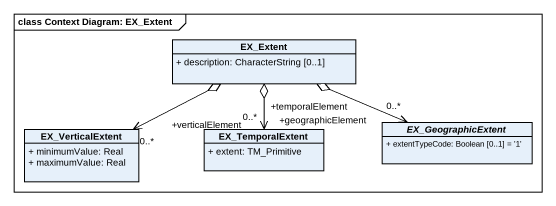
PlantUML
@startuml
mainframe class Context Diagram: EX_Extent
hide circle
hide empty members
skinparam classAttributeIconSize 0
class EX_Extent {
  + description: CharacterString [0..1]
}
class EX_VerticalExtent {
  + minimumValue: Real
  + maximumValue: Real
}
class EX_TemporalExtent {
  + extent: TM_Primitive
}
abstract class EX_GeographicExtent {
  + extentTypeCode: Boolean [0..1] = '1'
}
EX_VerticalExtent "+verticalElement\n0..*" <-right-o EX_Extent
EX_TemporalExtent "+temporalElement\n0..*" <-up-o EX_Extent
EX_GeographicExtent "+geographicElement\n0..*" <-left-o EX_Extent
@enduml
